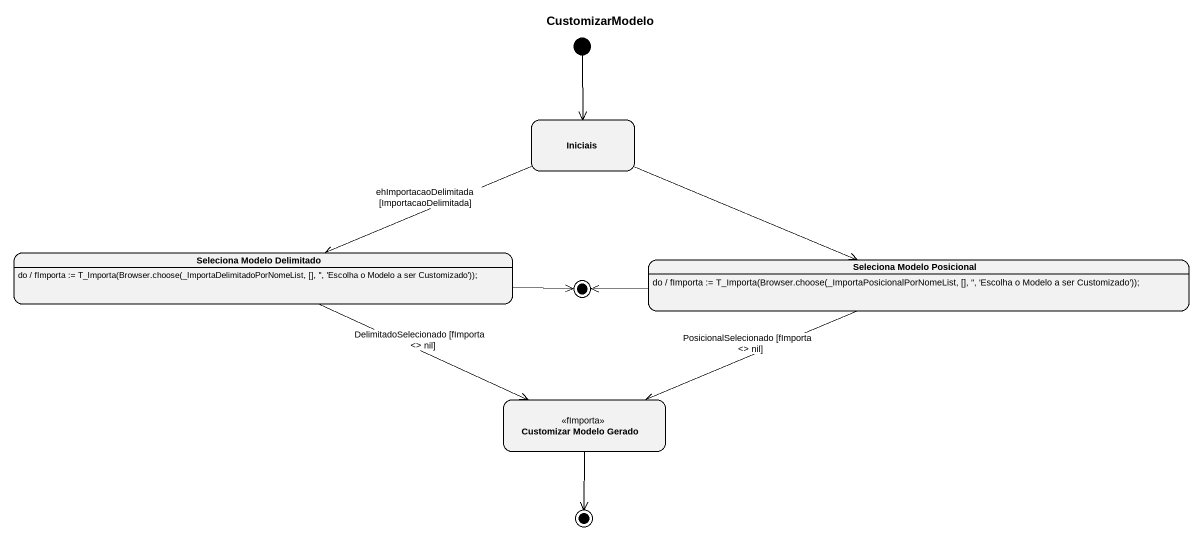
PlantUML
@startuml
title CustomizarModelo
hide empty description
state Iniciais
state "Seleciona Modelo Delimitado" as Seleciona_Modelo_Delimitado
Seleciona_Modelo_Delimitado : do / fImporta := T_Importa(Browser.choose(_ImportaDelimitadoPorNomeList, [], '', 'Escolha o Modelo a ser Customizado'));
state final1 <<end>>
state "Seleciona Modelo Posicional" as Seleciona_Modelo_Posicional
Seleciona_Modelo_Posicional : do / fImporta := T_Importa(Browser.choose(_ImportaPosicionalPorNomeList, [], '', 'Escolha o Modelo a ser Customizado'));
state "Customizar Modelo Gerado" as Customizar_Modelo_Gerado <<fImporta>>
state final2 <<end>>
[*] --> Iniciais
Iniciais -left-> Seleciona_Modelo_Delimitado : ehImportacaoDelimitada [ImportacaoDelimitada]
Iniciais -right-> Seleciona_Modelo_Posicional
Seleciona_Modelo_Delimitado -right-> final1
Seleciona_Modelo_Delimitado -right-> Customizar_Modelo_Gerado : DelimitadoSelecionado [fImporta <> nil]
Seleciona_Modelo_Posicional -left-> final1
Seleciona_Modelo_Posicional -left-> Customizar_Modelo_Gerado : PosicionalSelecionado [fImporta <> nil]
Customizar_Modelo_Gerado --> final2
@enduml
